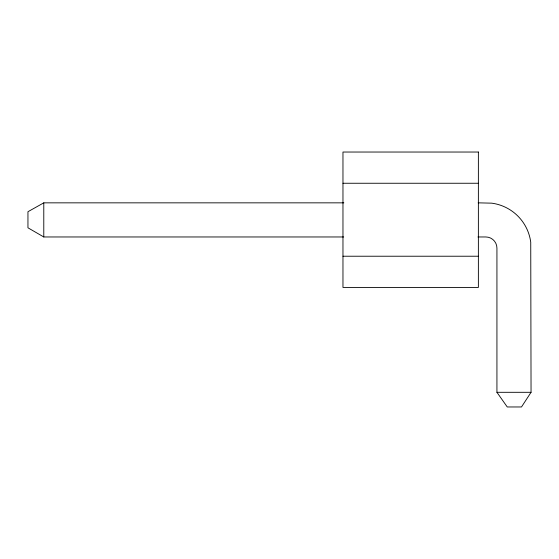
<?xml version="1.0" encoding="UTF-8"?>
<svg xmlns="http://www.w3.org/2000/svg" width="559" height="559" viewBox="0 0 559 559"><rect width="100%" height="100%" fill="white"/><g stroke="black" fill="none" stroke-linecap="round" stroke-linejoin="round"><path stroke-width="0.84" d="M478.183 202.847L491.703 203.162A45.335 45.335 0 0 1 530.736 242.194L531.05 392.306L521.498 406.966L507.251 406.966L496.93 392.306L496.93 248.112A11.145 11.145 0 0 0 485.785 236.967L477.938 236.967M343.848 202.847L43.784 202.847L27.95 211.714L27.95 227.806L43.784 236.967L343.68 236.967M342.967 183.254L478.378 183.254M342.967 256.225L478.378 256.225M496.93 392.306L531.05 392.306M43.784 202.847L43.784 236.967M478.378 152.034L342.967 152.034L342.967 287.445L478.378 287.445L478.378 152.034"/></g></svg>
